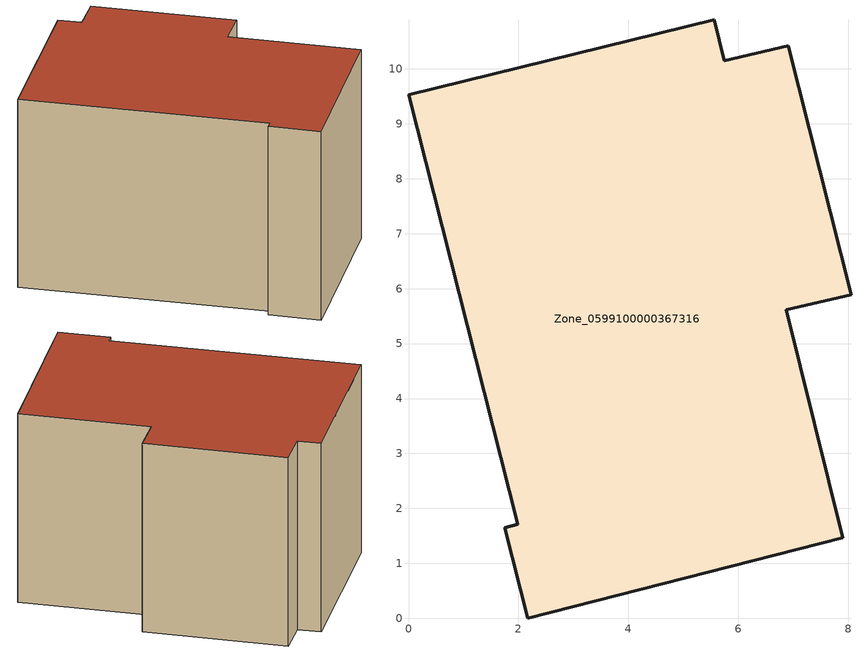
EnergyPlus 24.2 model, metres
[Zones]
Zone_0599100000367316
 floor ground (C_G): 1.75,1.65 1.99,1.71 0,9.53 5.56,10.89 5.75,10.15 6.91,10.42 8.05,5.88 6.87,5.62 7.91,1.46 2.17,0 z0
 wall outside (C_F): 1.99,1.71 1.75,1.65 2.17,0 7.91,1.46 6.87,5.62 8.05,5.88 6.91,10.42 5.75,10.15 5.56,10.89 0,9.53 1.99,1.71 z0:6.58
 roof outside (C_R): 6.91,10.42 5.75,10.15 5.56,10.89 0,9.53 1.99,1.71 1.75,1.65 2.17,0 7.91,1.46 6.87,5.62 8.05,5.88 z6.58
[BUILDING]
Pand.0599100000367316: North Axis=0; Terrain=City; Loads Convergence Tolerance Value=0.04; Temperature Convergence Tolerance Value=0.4; Solar Distribution=FullExterior; Maximum Number of Warmup Days=25; Minimum Number of Warmup Days=1
[Site:Location]
Rotterdam.The.Hague.AP_ZH_NLD Design_Conditions: Latitude=51.96; Longitude=4.45; Time Zone=1; Elevation=-4.5
[SITE:GROUNDTEMPERATURE:BUILDINGSURFACE]
18, 18, 18, 18, 18, 18, 18, 18, 18, 18, 18, 18
[MATERIAL] Thermal Absorptance=0.9; Solar Absorptance=0.7; Visible Absorptance=0.7
Name | Roughness | Thickness | Conductivity | Density | Specific Heat
G.TC.1992-2005 | MediumSmooth | 0.15 | 0.06 | 540 | 1210
F.TC.1992-2005 | Rough | 0.3 | 0.12 | 1920 | 840
R.TC.1992-2005 | MediumRough | 0.2 | 0.08 | 1500 | 1000
[CONSTRUCTION]
C_G: G.TC.1992-2005
C_F: F.TC.1992-2005
C_R: R.TC.1992-2005
[ZONE]
Zone_0599100000367316: Type=1; Multiplier=1; Ceiling Height=Autocalculate; Volume=Autocalculate; Floor Area=autocalculate; Part of Total Floor Area=Yes
[ZONEINFILTRATION:DESIGNFLOWRATE]
Infil_Zone_0599100000367316: Zone or ZoneList or Space or SpaceList=Zone_0599100000367316; Schedule=AlwaysOn; Design Flow Rate Calculation Method=Flow/Area; Flow Rate per Floor Area=0.0015; Constant Term Coefficient=1; Temperature Term Coefficient=0; Velocity Term Coefficient=0; Velocity Squared Term Coefficient=0
[HVACTEMPLATE:ZONE:IDEALLOADSAIRSYSTEM]
Zone_0599100000367316: Maximum Heating Supply Air Temperature=50; Minimum Cooling Supply Air Temperature=13; Maximum Heating Supply Air Humidity Ratio=0.0156; Minimum Cooling Supply Air Humidity Ratio=0.0077; Heating Limit=NoLimit; Cooling Limit=NoLimit; Dehumidification Control Type=ConstantSensibleHeatRatio; Cooling Sensible Heat Ratio=0.7; Dehumidification Setpoint=60; Humidification Control Type=None; Humidification Setpoint=30; Outdoor Air Method=None; Outdoor Air Flow Rate per Person=0.00944; Outdoor Air Flow Rate per Zone Floor Area=0; Outdoor Air Flow Rate per Zone=0; Demand Controlled Ventilation Type=None; Outdoor Air Economizer Type=NoEconomizer; Heat Recovery Type=None; Sensible Heat Recovery Effectiveness=0.7; Latent Heat Recovery Effectiveness=0.65
[ZONECONTROL:THERMOSTAT]
ThermostatControl_Zone_0599100000367316: Zone or ZoneList=Zone_0599100000367316; Control Type Schedule=DualSetpointControlType; Control 1=Thermostat_Zone_0599100000367316; Temperature Difference Between Cutout And Setpoint=0
[THERMOSTATSETPOINT:DUALSETPOINT]
Thermostat_Zone_0599100000367316: Heating Setpoint Temperature Schedule=HeatingSetpoint_Zone_0599100000367316; Cooling Setpoint Temperature Schedule=CoolingSetpoint_Zone_0599100000367316
[SCHEDULE:COMPACT]
HeatingSetpoint_Zone_0599100000367316: Through: 12/31, For: AllDays, Until: 24:00, 21
CoolingSetpoint_Zone_0599100000367316: Through: 12/31, For: AllDays, Until: 24:00, 24
DualSetpointControlType: Through: 12/31, For: AllDays, Until: 24:00, 4
AlwaysOn: Through: 12/31, For: AllDays, Until: 24:00, 1
